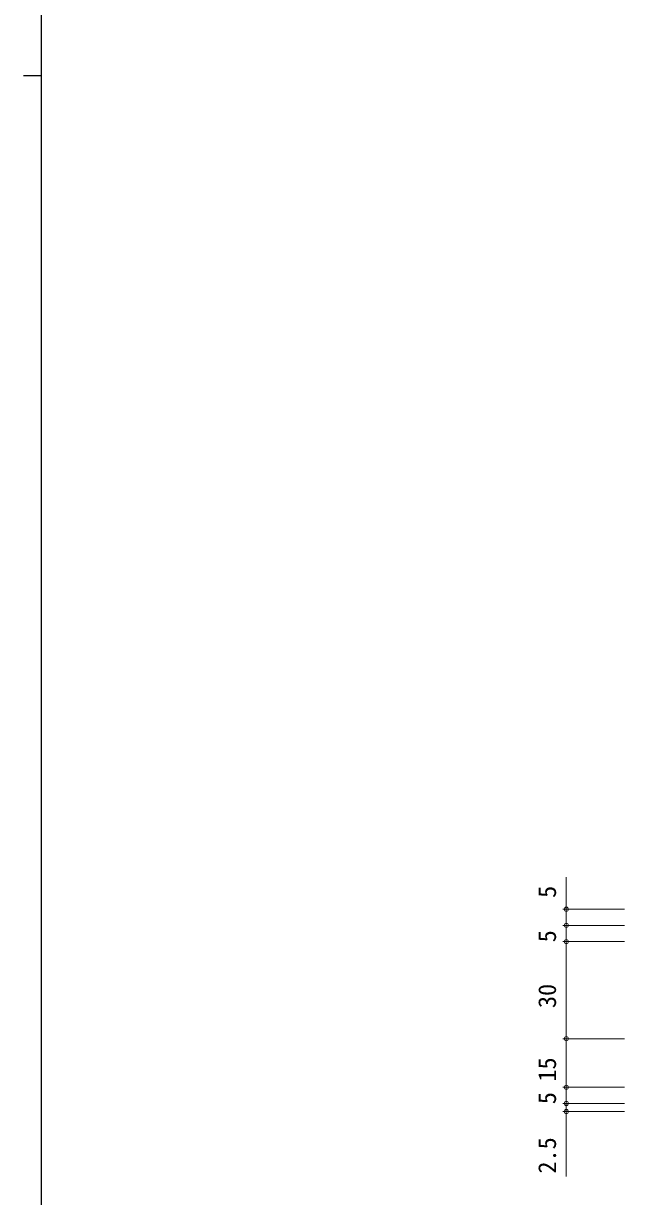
# Model space of a CAD drawing. Units: millimetres, scale not verified. Extents: x -793 to 793, y -564 to 564.
# Drawn here: x -793.4 to -607.8, y -312.7 to 49.7 of the extents above; entities that cross this region are included whole.
import ezdxf
from ezdxf.enums import TextEntityAlignment as Align

# ---------------------------------------------------------------- set-up
doc = ezdxf.new("R2010")
doc.units = ezdxf.units.MM
doc.header["$LTSCALE"] = 2
doc.layers.add('0-6_YKK_D', color=200, linetype='Continuous', lineweight=18)
doc.layers.add('0-7_YKK_ZWAK', color=134, linetype='Continuous')
doc.styles.add('ＭＳ ゴシック', font='')
doc.styles.get('ＭＳ ゴシック').set_extended_font_data('MS Gothic')

msp = doc.modelspace()

# ---------------------------------------------------------------- linework, layer by layer
at = {"layer": '0-6_YKK_D'}
for p, q in [((-607.8, -223.9), (-626.8, -223.9)), ((-607.8, -228.9), (-626.8, -228.9)), ((-607.8, -228.9), (-626.8, -228.9)), ((-625.8, -233.9), (-625.8, -228.9)), ((-607.8, -233.9), (-626.8, -233.9)), ((-607.8, -233.9), (-626.8, -233.9)), ((-625.8, -233.9), (-625.8, -263.9)), ((-607.8, -263.9), (-626.8, -263.9)), ((-607.8, -263.9), (-626.8, -263.9)), ((-625.8, -263.9), (-625.8, -278.9)), ((-607.8, -278.9), (-626.8, -278.9)), ((-607.8, -278.9), (-626.8, -278.9)), ((-625.8, -278.9), (-625.8, -283.9)), ((-625.8, -283.9), (-625.8, -281.35)), ((-607.8, -283.9), (-626.8, -283.9)), ((-607.8, -283.9), (-626.8, -283.9)), ((-625.8, -283.9), (-625.8, -286.4)), ((-607.8, -286.4), (-626.8, -286.4)), ((-625.8, -286.4), (-625.8, -306.517))]:
    msp.add_line(p, q, dxfattribs=at)
msp.add_lwpolyline([(-625.8, -228.9), (-625.8, -223.9), (-625.8, -214.003)], dxfattribs=at)
for centre in [(-625.8, -223.9), (-625.8, -228.9), (-625.8, -228.9), (-625.8, -233.9), (-625.8, -233.9), (-625.8, -263.9), (-625.8, -263.9), (-625.8, -278.9), (-625.8, -278.9), (-625.8, -283.9), (-625.8, -283.9), (-625.8, -286.4)]:
    msp.add_circle(centre, 0.637, dxfattribs=at)
at = {"layer": '0-7_YKK_ZWAK'}
for p, q in [((-787.8, -491.4), (-787.8, 558.6)), ((-793.4, 33.6), (-787.8, 33.6))]:
    msp.add_line(p, q, dxfattribs=at)

# ---------------------------------------------------------------- texts
at = {"layer": '0-6_YKK_D', "style": 'ＭＳ ゴシック'}
for s, p in [('5', (-627.3, -220.404)), ('5', (-627.3, -234.127)), ('30', (-627.3, -254.44)), ('15', (-627.3, -277.153)), ('5', (-627.3, -284.127)), ('2.5', (-627.3, -305.571))]:
    msp.add_text(s, height=5.499, rotation=90, dxfattribs=at).set_placement(p, align=Align.BOTTOM_LEFT)

doc.saveas('drawing.dxf')
